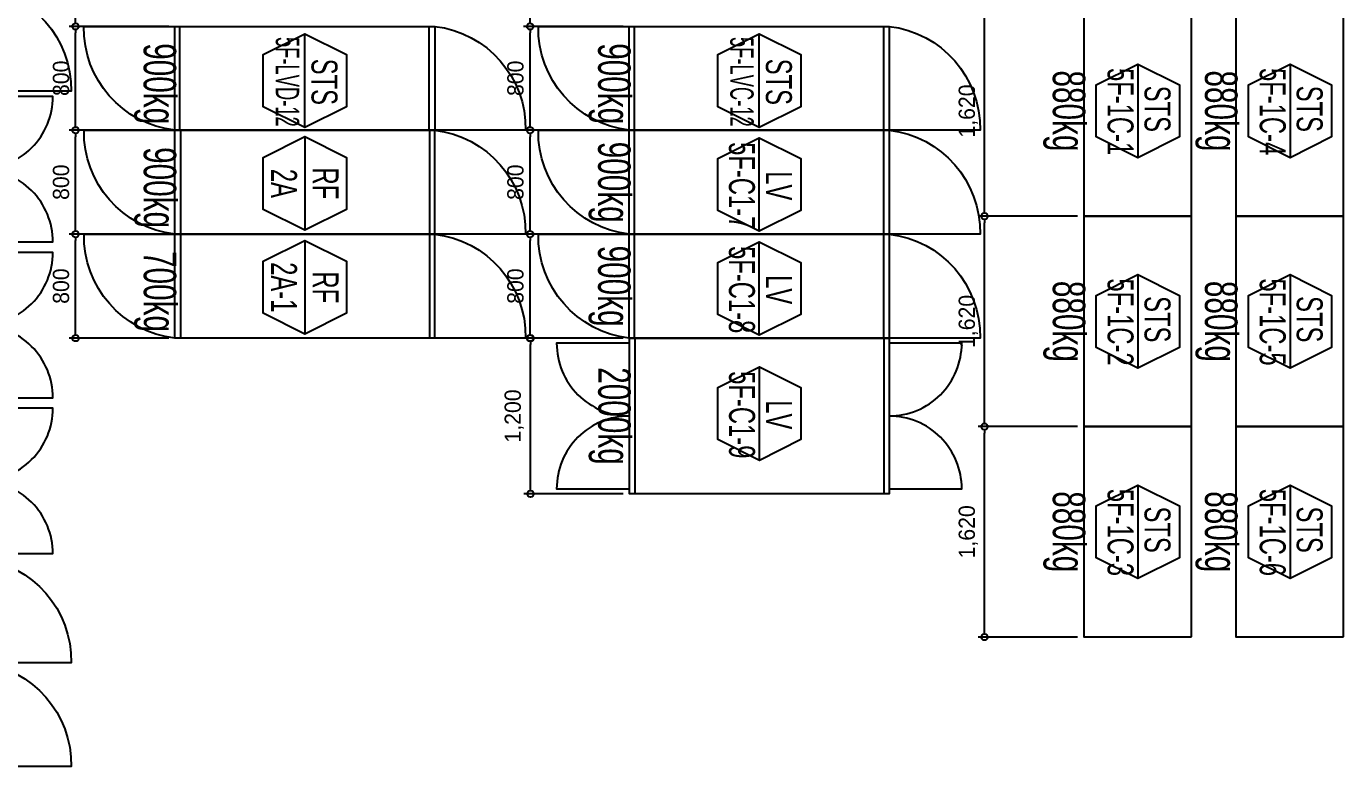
# Model space of a CAD drawing. Header units: millimetres. Extents: x 89978 to 501025, y -351975 to 837171.
# Drawn here: x 317607 to 327752, y 402350 to 408050 of the extents above; entities that cross this region are included whole.
import ezdxf
from ezdxf.enums import TextEntityAlignment as Align

# ---------------------------------------------------------------- set-up
doc = ezdxf.new("R2010")
doc.units = ezdxf.units.MM
doc.header["$LTSCALE"] = 150
doc.layers.get('Defpoints').update_dxf_attribs({"color": 150})
for name, color, linetype in [('------00 Switch Gear', 3, 'Continuous'), ('------00 Switch Gear_Number', 1, 'Continuous'), ('-----36 Dimension', 1, 'Continuous'), ('20251030_전기하중검토', 241, 'Continuous')]:
    doc.layers.add(name, color=color, linetype=linetype)
doc.styles.add('ELEC', font='')
doc.styles.get('ELEC').set_extended_font_data('Dotum')
doc.dimstyles.new('ELEC', dxfattribs={"dimscale": 100, "dimtxt": 2, "dimasz": 1, "dimexe": 2, "dimexo": 1, "dimgap": 1, "dimtad": 1, "dimdec": 0, "dimrnd": 0.25, "dimzin": 9, "dimdsep": 32, "dimlunit": 6, "dimtxsty": 'ELEC', "dimblk": 'Z_DOT', "dimcen": 3, "dimclrd": 7, "dimclre": 7, "dimclrt": 3, "dimadec": 0, "dimazin": 0, "dimtfac": 1, "dimtdec": 0, "dimtix": 1, "dimtmove": 2, "dimatfit": 1, "dimfxl": 1, "dimarcsym": 0})

# ---------------------------------------------------------------- blocks, each defined once
blk = doc.blocks.new('STS-R')
blk.add_lwpolyline([(886994, -128588), (888614, -128588), (888614, -129418), (886994, -129418), (886994, -128588)])
blk = doc.blocks.new('_DOTBLANK')
at = {"color": 0, "linetype": 'ByBlock'}
blk.add_line((-0.5, 0), (-1, 0), dxfattribs=at)
blk.add_circle((0, 0), 0.5, dxfattribs=at)
blk = doc.blocks.new('*D143')
at = {"layer": '-----36 Dimension', "color": 0, "lineweight": -2, "transparency": 16777216}
for p, q in [((325700, 408208), (324936, 408208)), ((324986, 406638), (324986, 408158)), ((325702, 406588), (324936, 406588))]:
    blk.add_line(p, q, dxfattribs=at)
at = {"layer": 'Defpoints', "color": 0, "transparency": 16777216}
for p in [(324986, 408208), (325750, 408208, 0), (325752, 406588, 0)]:
    blk.add_point(p, dxfattribs=at)
at = {"layer": '-----36 Dimension', "color": 0, "lineweight": -2, "transparency": 16777216, "xscale": 50, "yscale": 50, "zscale": 50}
for p, rotation in [((324986, 408208), 90), ((324986, 406588), 270)]:
    blk.add_blockref('_DOTBLANK', p, dxfattribs=dict(at, rotation=rotation))
at = {"layer": '-----36 Dimension', "color": 0, "transparency": 16777216, "insert": (324861, 407398), "char_height": 125, "attachment_point": 5, "rotation": 90, "style": 'ELEC'}
blk.add_mtext('1,620', dxfattribs=at)
blk = doc.blocks.new('Z_DOT')
for p, q in [((-2, 0), (2, 0)), ((0, -2), (0, 2))]:
    blk.add_line(p, q)
for radius in [2.5, 1.25]:
    blk.add_circle((0, 0), radius)
blk = doc.blocks.new('*D144')
at = {"layer": '-----36 Dimension', "color": 0, "lineweight": -2, "transparency": 16777216}
for p, q in [((325700, 406588), (324936, 406588)), ((324986, 405018), (324986, 406538)), ((325702, 404968), (324936, 404968))]:
    blk.add_line(p, q, dxfattribs=at)
at = {"layer": 'Defpoints', "color": 0, "transparency": 16777216}
for p in [(324986, 406588), (325750, 406588, 0), (325752, 404968, 0)]:
    blk.add_point(p, dxfattribs=at)
at = {"layer": '-----36 Dimension', "color": 0, "lineweight": -2, "transparency": 16777216, "xscale": 50, "yscale": 50, "zscale": 50}
for p, rotation in [((324986, 406588), 90), ((324986, 404968), 270)]:
    blk.add_blockref('_DOTBLANK', p, dxfattribs=dict(at, rotation=rotation))
at = {"layer": '-----36 Dimension', "color": 0, "transparency": 16777216, "insert": (324861, 405778), "char_height": 125, "attachment_point": 5, "rotation": 90, "style": 'ELEC'}
blk.add_mtext('1,620', dxfattribs=at)
blk = doc.blocks.new('*D145')
at = {"layer": '-----36 Dimension', "color": 0, "lineweight": -2, "transparency": 16777216}
for p, q in [((325700, 404968), (324936, 404968)), ((324986, 403398), (324986, 404918)), ((325702, 403348), (324936, 403348))]:
    blk.add_line(p, q, dxfattribs=at)
at = {"layer": 'Defpoints', "color": 0, "transparency": 16777216}
for p in [(324986, 404968), (325750, 404968, 0), (325752, 403348, 0)]:
    blk.add_point(p, dxfattribs=at)
at = {"layer": '-----36 Dimension', "color": 0, "lineweight": -2, "transparency": 16777216, "xscale": 50, "yscale": 50, "zscale": 50}
for p, rotation in [((324986, 404968), 90), ((324986, 403348), 270)]:
    blk.add_blockref('_DOTBLANK', p, dxfattribs=dict(at, rotation=rotation))
at = {"layer": '-----36 Dimension', "color": 0, "transparency": 16777216, "insert": (324861, 404158), "char_height": 125, "attachment_point": 5, "rotation": 90, "style": 'ELEC'}
blk.add_mtext('1,620', dxfattribs=at)
blk = doc.blocks.new('*D47')
at = {"layer": '-----36 Dimension', "color": 0, "lineweight": -2, "transparency": 16777216}
for p, q in [((318700, 408850, 0), (317936, 408850, 0)), ((317986, 408100, 0), (317986, 408800, 0)), ((318703, 408050, 0), (317936, 408050, 0))]:
    blk.add_line(p, q, dxfattribs=at)
at = {"layer": 'Defpoints', "color": 0, "transparency": 16777216}
for p in [(317986, 408850, 0), (318750, 408850, 0), (318753, 408050, 0)]:
    blk.add_point(p, dxfattribs=at)
at = {"layer": '-----36 Dimension', "color": 0, "lineweight": -2, "transparency": 16777216, "xscale": 50, "yscale": 50, "zscale": 50}
for p, rotation in [((317986, 408850, 0), 90), ((317986, 408050, 0), 270)]:
    blk.add_blockref('_DOTBLANK', p, dxfattribs=dict(at, rotation=rotation))
at = {"layer": '-----36 Dimension', "color": 0, "transparency": 16777216, "insert": (317874, 408450, 0), "char_height": 125, "attachment_point": 5, "rotation": 90, "style": 'ELEC'}
blk.add_mtext('800', dxfattribs=at)
blk = doc.blocks.new('*D48')
at = {"layer": '-----36 Dimension', "color": 0, "lineweight": -2, "transparency": 16777216}
for p, q in [((318700, 408050, 0), (317936, 408050, 0)), ((317986, 407300, 0), (317986, 408000, 0)), ((318703, 407250, 0), (317936, 407250, 0))]:
    blk.add_line(p, q, dxfattribs=at)
at = {"layer": 'Defpoints', "color": 0, "transparency": 16777216}
for p in [(317986, 408050, 0), (318750, 408050, 0), (318753, 407250, 0)]:
    blk.add_point(p, dxfattribs=at)
at = {"layer": '-----36 Dimension', "color": 0, "lineweight": -2, "transparency": 16777216, "xscale": 50, "yscale": 50, "zscale": 50}
for p, rotation in [((317986, 408050, 0), 90), ((317986, 407250, 0), 270)]:
    blk.add_blockref('_DOTBLANK', p, dxfattribs=dict(at, rotation=rotation))
at = {"layer": '-----36 Dimension', "color": 0, "transparency": 16777216, "insert": (317874, 407650, 0), "char_height": 125, "attachment_point": 5, "rotation": 90, "style": 'ELEC'}
blk.add_mtext('800', dxfattribs=at)
blk = doc.blocks.new('*D49')
at = {"layer": '-----36 Dimension', "color": 0, "lineweight": -2, "transparency": 16777216}
for p, q in [((318700, 407250, 0), (317936, 407250, 0)), ((317986, 406500, 0), (317986, 407200, 0)), ((318703, 406450, 0), (317936, 406450, 0))]:
    blk.add_line(p, q, dxfattribs=at)
at = {"layer": 'Defpoints', "color": 0, "transparency": 16777216}
for p in [(317986, 407250, 0), (318750, 407250, 0), (318753, 406450, 0)]:
    blk.add_point(p, dxfattribs=at)
at = {"layer": '-----36 Dimension', "color": 0, "lineweight": -2, "transparency": 16777216, "xscale": 50, "yscale": 50, "zscale": 50}
for p, rotation in [((317986, 407250, 0), 90), ((317986, 406450, 0), 270)]:
    blk.add_blockref('_DOTBLANK', p, dxfattribs=dict(at, rotation=rotation))
at = {"layer": '-----36 Dimension', "color": 0, "transparency": 16777216, "insert": (317874, 406850, 0), "char_height": 125, "attachment_point": 5, "rotation": 90, "style": 'ELEC'}
blk.add_mtext('800', dxfattribs=at)
blk = doc.blocks.new('*D50')
at = {"layer": '-----36 Dimension', "color": 0, "lineweight": -2, "transparency": 16777216}
for p, q in [((318700, 406450, 0), (317936, 406450, 0)), ((317986, 405700, 0), (317986, 406400, 0)), ((318703, 405650, 0), (317936, 405650, 0))]:
    blk.add_line(p, q, dxfattribs=at)
at = {"layer": 'Defpoints', "color": 0, "transparency": 16777216}
for p in [(317986, 406450, 0), (318750, 406450, 0), (318753, 405650, 0)]:
    blk.add_point(p, dxfattribs=at)
at = {"layer": '-----36 Dimension', "color": 0, "lineweight": -2, "transparency": 16777216, "xscale": 50, "yscale": 50, "zscale": 50}
for p, rotation in [((317986, 406450, 0), 90), ((317986, 405650, 0), 270)]:
    blk.add_blockref('_DOTBLANK', p, dxfattribs=dict(at, rotation=rotation))
at = {"layer": '-----36 Dimension', "color": 0, "transparency": 16777216, "insert": (317874, 406050, 0), "char_height": 125, "attachment_point": 5, "rotation": 90, "style": 'ELEC'}
blk.add_mtext('800', dxfattribs=at)
blk = doc.blocks.new('*D61')
at = {"layer": '-----36 Dimension', "color": 0, "lineweight": -2, "transparency": 16777216}
for p, q in [((322200, 408850, 0), (321436, 408850, 0)), ((321486, 408100, 0), (321486, 408800, 0)), ((322203, 408050, 0), (321436, 408050, 0))]:
    blk.add_line(p, q, dxfattribs=at)
at = {"layer": 'Defpoints', "color": 0, "transparency": 16777216}
for p in [(321486, 408850, 0), (322250, 408850, 0), (322253, 408050, 0)]:
    blk.add_point(p, dxfattribs=at)
at = {"layer": '-----36 Dimension', "color": 0, "lineweight": -2, "transparency": 16777216, "xscale": 50, "yscale": 50, "zscale": 50}
for p, rotation in [((321486, 408850, 0), 90), ((321486, 408050, 0), 270)]:
    blk.add_blockref('_DOTBLANK', p, dxfattribs=dict(at, rotation=rotation))
at = {"layer": '-----36 Dimension', "color": 0, "transparency": 16777216, "insert": (321374, 408450, 0), "char_height": 125, "attachment_point": 5, "rotation": 90, "style": 'ELEC'}
blk.add_mtext('800', dxfattribs=at)
blk = doc.blocks.new('*D62')
at = {"layer": '-----36 Dimension', "color": 0, "lineweight": -2, "transparency": 16777216}
for p, q in [((322200, 408050, 0), (321436, 408050, 0)), ((321486, 407300, 0), (321486, 408000, 0)), ((322203, 407250, 0), (321436, 407250, 0))]:
    blk.add_line(p, q, dxfattribs=at)
at = {"layer": 'Defpoints', "color": 0, "transparency": 16777216}
for p in [(321486, 408050, 0), (322250, 408050, 0), (322253, 407250, 0)]:
    blk.add_point(p, dxfattribs=at)
at = {"layer": '-----36 Dimension', "color": 0, "lineweight": -2, "transparency": 16777216, "xscale": 50, "yscale": 50, "zscale": 50}
for p, rotation in [((321486, 408050, 0), 90), ((321486, 407250, 0), 270)]:
    blk.add_blockref('_DOTBLANK', p, dxfattribs=dict(at, rotation=rotation))
at = {"layer": '-----36 Dimension', "color": 0, "transparency": 16777216, "insert": (321374, 407650, 0), "char_height": 125, "attachment_point": 5, "rotation": 90, "style": 'ELEC'}
blk.add_mtext('800', dxfattribs=at)
blk = doc.blocks.new('*D63')
at = {"layer": '-----36 Dimension', "color": 0, "lineweight": -2, "transparency": 16777216}
for p, q in [((322202, 405650, 0), (321439, 405650, 0)), ((321489, 404500, 0), (321489, 405600, 0)), ((322202, 404450, 0), (321439, 404450, 0))]:
    blk.add_line(p, q, dxfattribs=at)
at = {"layer": 'Defpoints', "color": 0, "transparency": 16777216}
for p in [(321489, 405650, 0), (322252, 405650, 0), (322252, 404450, 0)]:
    blk.add_point(p, dxfattribs=at)
at = {"layer": '-----36 Dimension', "color": 0, "lineweight": -2, "transparency": 16777216, "xscale": 50, "yscale": 50, "zscale": 50}
for p, rotation in [((321489, 405650, 0), 90), ((321489, 404450, 0), 270)]:
    blk.add_blockref('_DOTBLANK', p, dxfattribs=dict(at, rotation=rotation))
at = {"layer": '-----36 Dimension', "color": 0, "transparency": 16777216, "insert": (321364, 405050, 0), "char_height": 125, "attachment_point": 5, "rotation": 90, "style": 'ELEC'}
blk.add_mtext('1,200', dxfattribs=at)
blk = doc.blocks.new('*D64')
at = {"layer": '-----36 Dimension', "color": 0, "lineweight": -2, "transparency": 16777216}
for p, q in [((322200, 407250), (321436, 407250)), ((321486, 406500), (321486, 407200)), ((322202, 406450), (321436, 406450))]:
    blk.add_line(p, q, dxfattribs=at)
at = {"layer": 'Defpoints', "color": 0, "transparency": 16777216}
for p in [(321486, 407250), (322250, 407250, 0), (322252, 406450, 0)]:
    blk.add_point(p, dxfattribs=at)
at = {"layer": '-----36 Dimension', "color": 0, "lineweight": -2, "transparency": 16777216, "xscale": 50, "yscale": 50, "zscale": 50}
for p, rotation in [((321486, 407250), 90), ((321486, 406450), 270)]:
    blk.add_blockref('_DOTBLANK', p, dxfattribs=dict(at, rotation=rotation))
at = {"layer": '-----36 Dimension', "color": 0, "transparency": 16777216, "insert": (321374, 406850), "char_height": 125, "attachment_point": 5, "rotation": 90, "style": 'ELEC'}
blk.add_mtext('800', dxfattribs=at)
blk = doc.blocks.new('*D65')
at = {"layer": '-----36 Dimension', "color": 0, "lineweight": -2, "transparency": 16777216}
for p, q in [((322200, 406450), (321436, 406450)), ((321486, 405700), (321486, 406400)), ((322202, 405650), (321436, 405650))]:
    blk.add_line(p, q, dxfattribs=at)
at = {"layer": 'Defpoints', "color": 0, "transparency": 16777216}
for p in [(321486, 406450), (322250, 406450, 0), (322252, 405650, 0)]:
    blk.add_point(p, dxfattribs=at)
at = {"layer": '-----36 Dimension', "color": 0, "lineweight": -2, "transparency": 16777216, "xscale": 50, "yscale": 50, "zscale": 50}
for p, rotation in [((321486, 406450), 90), ((321486, 405650), 270)]:
    blk.add_blockref('_DOTBLANK', p, dxfattribs=dict(at, rotation=rotation))
at = {"layer": '-----36 Dimension', "color": 0, "transparency": 16777216, "insert": (321374, 406050), "char_height": 125, "attachment_point": 5, "rotation": 90, "style": 'ELEC'}
blk.add_mtext('800', dxfattribs=at)

msp = doc.modelspace()

# ---------------------------------------------------------------- linework, layer by layer
at = {"layer": '------00 Switch Gear'}
for p, q in [((318789.8, 407250), (318789.8, 408050)), ((320709.8, 407250), (320709.8, 408050)), ((322289.9, 407250, 0), (322289.9, 408050, 0)), ((324209.9, 407250, 0), (324209.9, 408050, 0)), ((318792.8, 407250), (318792.8, 406450)), ((320710.8, 407250), (320710.8, 406450)), ((322289.9, 406450, 0), (322289.9, 407250, 0)), ((324209.9, 406450, 0), (324209.9, 407250, 0)), ((318792.8, 406450), (318792.8, 405650)), ((320710.8, 406450), (320710.8, 405650)), ((322289.9, 405650, 0), (322289.9, 406450, 0)), ((324209.9, 405650, 0), (324209.9, 406450, 0)), ((322292.9, 405650, 0), (322292.9, 404450, 0)), ((324210.9, 405650, 0), (324210.9, 404450, 0))]:
    msp.add_line(p, q, dxfattribs=at)
at = {"layer": '------00 Switch Gear', "elevation": 0}
for points in [[(317251, 408350, -0.3857431), (317951, 407550), (317251, 407550)], [(318749.8, 407250, -0.3857431), (318049.8, 408050), (318749.8, 408050)], [(320751.8, 408050, -0.3857431), (321451.8, 407250), (320751.8, 407250)], [(322249.9, 407250, -0.3857431), (321549.9, 408050), (322249.9, 408050)], [(324251.9, 408050, -0.3857431), (324951.9, 407250), (324210.9, 407250)], [(317251, 406390), (317811, 406390, 0.4142136), (317251, 406950, 0.4142136), (317811, 407510), (317811, 407510), (317251, 407510)], [(318750.8, 406450, -0.3857431), (318050.8, 407250), (318750.8, 407250)], [(320750.8, 407250, -0.3857431), (321450.8, 406450), (320750.8, 406450)], [(322249.9, 406450, -0.3857431), (321549.9, 407250), (322249.9, 407250)], [(324251.9, 407250, -0.3857431), (324951.9, 406450), (324251.9, 406450)], [(318750.8, 405650, -0.3857431), (318050.8, 406450), (318750.8, 406450)], [(320750.8, 406450, -0.3857431), (321450.8, 405650), (320750.8, 405650)], [(322249.9, 405650, -0.3857431), (321549.9, 406450), (322249.9, 406450)], [(324251.9, 406450, -0.3857431), (324951.9, 405650), (324251.9, 405650)], [(317251, 405190), (317811, 405190, 0.4142136), (317251, 405750, 0.4142136), (317811, 406310), (317811, 406310), (317251, 406310)], [(322250.9, 405610), (321690.9, 405610, 0.4142136), (322250.9, 405050, 0.4142136), (321690.9, 404490), (322250.9, 404490)], [(324250.9, 404490), (324810.9, 404490, 0.4142136), (324250.9, 405050, 0.4142136), (324810.9, 405610), (324810.9, 405610), (324250.9, 405610)], [(317251, 403990), (317811, 403990, 0.4142136), (317251, 404550, 0.4142136), (317811, 405110), (317811, 405110), (317251, 405110)], [(317252, 403950, -0.3857431), (317952, 403150), (317252, 403150)], [(317252, 403150, -0.3857431), (317952, 402350), (317252, 402350)]]:
    msp.add_lwpolyline(points, format="xyb", dxfattribs=at)
for points in [[(318749.8, 407250), (318749.8, 408050), (320751.8, 408050), (320751.8, 407250)], [(322249.9, 407250), (322249.9, 408050), (324251.9, 408050), (324251.9, 407250)], [(320750.8, 407250), (320750.8, 406450), (318750.8, 406450), (318750.8, 407250)], [(322249.9, 406450), (322249.9, 407250), (324251.9, 407250), (324251.9, 406450)], [(320750.8, 406450), (320750.8, 405650), (318750.8, 405650), (318750.8, 406450)], [(322249.9, 405650), (322249.9, 406450), (324251.9, 406450), (324251.9, 405650)], [(324250.9, 405650), (324250.9, 404450), (322250.9, 404450), (322250.9, 405650)]]:
    msp.add_lwpolyline(points, close=True, dxfattribs=at)
at = {"layer": '------00 Switch Gear_Number', "elevation": 0}
for points in [[(319751.2, 407271.8), (319751.2, 407991.8), (320071.2, 407832.2), (320071.2, 407431.5), (319751.2, 407271.8), (319431.2, 407431.5), (319431.2, 407832.2), (319751.2, 407991.8)], [(323251.1, 407271.8), (323251.1, 407991.8), (323571.1, 407832.2), (323571.1, 407431.5), (323251.1, 407271.8), (322931.1, 407431.5), (322931.1, 407832.2), (323251.1, 407991.8)], [(323251.1, 406471.8), (323251.1, 407191.8), (323571.1, 407032.2), (323571.1, 406631.5), (323251.1, 406471.8), (322931.1, 406631.5), (322931.1, 407032.2), (323251.1, 407191.8)], [(323251.1, 405671.8), (323251.1, 406391.8), (323571.1, 406232.2), (323571.1, 405831.5), (323251.1, 405671.8), (322931.1, 405831.5), (322931.1, 406232.2), (323251.1, 406391.8)], [(323252.1, 404708.1), (323252.1, 405428.1), (323572.1, 405268.5), (323572.1, 404867.8), (323252.1, 404708.1), (322932.1, 404867.8), (322932.1, 405268.5), (323252.1, 405428.1)]]:
    msp.add_lwpolyline(points, dxfattribs=at)
at = {"layer": '------00 Switch Gear_Number', "color": 1, "elevation": 0}
for points in [[(326167, 407758.4), (326167, 407038.4), (325847, 407198.1), (325847, 407598.8), (326167, 407758.4), (326487, 407598.8), (326487, 407198.1), (326167, 407038.4)], [(327339, 407758.4), (327339, 407038.4), (327019, 407198.1), (327019, 407598.8), (327339, 407758.4), (327659, 407598.8), (327659, 407198.1), (327339, 407038.4)], [(319751.2, 407201), (319751.2, 406481), (319431.2, 406640.6), (319431.2, 407041.3), (319751.2, 407201), (320071.2, 407041.3), (320071.2, 406640.6), (319751.2, 406481)], [(319751.2, 406401), (319751.2, 405681), (319431.2, 405840.6), (319431.2, 406241.3), (319751.2, 406401), (320071.2, 406241.3), (320071.2, 405840.6), (319751.2, 405681)], [(326167, 406138.4), (326167, 405418.4), (325847, 405578.1), (325847, 405978.8), (326167, 406138.4), (326487, 405978.8), (326487, 405578.1), (326167, 405418.4)], [(327339, 406138.4), (327339, 405418.4), (327019, 405578.1), (327019, 405978.8), (327339, 406138.4), (327659, 405978.8), (327659, 405578.1), (327339, 405418.4)], [(326167, 404518.4), (326167, 403798.4), (325847, 403958.1), (325847, 404358.8), (326167, 404518.4), (326487, 404358.8), (326487, 403958.1), (326167, 403798.4)], [(327339, 404518.4), (327339, 403798.4), (327019, 403958.1), (327019, 404358.8), (327339, 404518.4), (327659, 404358.8), (327659, 403958.1), (327339, 403798.4)]]:
    msp.add_lwpolyline(points, dxfattribs=at)

# ---------------------------------------------------------------- block references
at = {"layer": '------00 Switch Gear', "xscale": -1, "rotation": 270}
for p in [(455168, -480405.3, 0), (456340, -480405.3, 0), (455168, -482025.3, 0), (456340, -482025.3, 0), (455168, -483645.3, 0), (456340, -483645.3, 0)]:
    msp.add_blockref('STS-R', p, dxfattribs=at)

# ---------------------------------------------------------------- texts
at = {"layer": '------00 Switch Gear_Number', "color": 0, "style": 'ELEC'}
for s, height, width, p in [('5F-LVD-12', 180, 0.6, (319617.8, 407622.6, 0)), ('5F-LVC-12', 180, 0.6, (323117.7, 407622.6, 0)), ('STS', 200, 0.7, (319902.5, 407622.6, 0)), ('STS', 200, 0.7, (323402.3, 407622.6, 0)), ('5F-1C-1', 200, 0.7, (326033.6, 407393.4, 0)), ('5F-1C-4', 200, 0.7, (327205.6, 407393.4, 0)), ('STS', 200, 0.7, (326318.2, 407414.8, 0)), ('STS', 200, 0.7, (327490.2, 407414.8, 0)), ('5F-C1-7', 200, 0.7, (323117.7, 406822.6, 0)), ('LV', 200, 0.7, (323402.3, 406822.6, 0)), ('5F-C1-8', 200, 0.7, (323117.7, 406022.6, 0)), ('LV', 200, 0.7, (323402.3, 406022.6, 0)), ('5F-1C-2', 200, 0.7, (326033.6, 405773.4, 0)), ('5F-1C-5', 200, 0.7, (327205.6, 405773.4, 0)), ('STS', 200, 0.7, (326318.2, 405794.8, 0)), ('STS', 200, 0.7, (327490.2, 405794.8, 0)), ('5F-C1-9', 200, 0.7, (323118.7, 405058.9, 0)), ('LV', 200, 0.7, (323403.3, 405058.9, 0)), ('5F-1C-3', 200, 0.7, (326033.6, 404153.4, 0)), ('5F-1C-6', 200, 0.7, (327205.6, 404153.4, 0)), ('STS', 200, 0.7, (326318.2, 404174.8, 0)), ('STS', 200, 0.7, (327490.2, 404174.8, 0))]:
    msp.add_text(s, height=height, rotation=270, dxfattribs=dict(at, width=width)).set_placement(p, align=Align.MIDDLE_CENTER)
at = {"layer": '------00 Switch Gear_Number', "color": 7, "style": 'ELEC', "width": 0.7}
for s, p in [('2A', (319591.2, 406841, 0)), ('RF', (319911.2, 406841, 0)), ('2A-1', (319591.2, 406041, 0)), ('RF', (319911.2, 406041, 0))]:
    msp.add_text(s, height=200, rotation=270, dxfattribs=at).set_placement(p, align=Align.MIDDLE_CENTER)
at = {"layer": '20251030_전기하중검토', "style": 'ELEC', "width": 0.7}
for s, p in [('900kg', (318603.9, 407608.5, 0)), ('900kg', (322104, 407608.5, 0)), ('880kg', (325606, 407398.7, 0)), ('880kg', (326778, 407398.7, 0)), ('900kg', (322103.9, 406850, 0)), ('900kg', (318604.6, 406808.5, 0)), ('900kg', (322103.9, 406050, 0)), ('700kg', (318604.6, 406008.5, 0)), ('880kg', (325606, 405778.7, 0)), ('880kg', (326778, 405778.7, 0)), ('2000kg', (322104.8, 405050, 0)), ('880kg', (325606, 404158.7, 0)), ('880kg', (326778, 404158.7, 0))]:
    msp.add_text(s, height=250, rotation=270, dxfattribs=at).set_placement(p, align=Align.MIDDLE)

# ---------------------------------------------------------------- dimensions: what is measured, and where the dimension line sits
at = {"layer": '-----36 Dimension'}
for base, p1, p2, picture, middle in [((317986.3, 408850, 0), (318752.6, 408050, 0), (318750, 408850, 0), '*D47', (317873.7, 408450, 0)), ((321486.3, 408850, 0), (322252.6, 408050, 0), (322250, 408850, 0), '*D61', (321373.7, 408450, 0)), ((324985.7, 408208.4, 0), (325752, 406588.4, 0), (325750, 408208.4, 0), '*D143', (324861, 407398.4, 0)), ((317986.3, 408050, 0), (318752.6, 407250, 0), (318750, 408050, 0), '*D48', (317873.7, 407650, 0)), ((321486.3, 408050, 0), (322252.6, 407250, 0), (322250, 408050, 0), '*D62', (321373.7, 407650, 0)), ((317986.3, 407250, 0), (318752.6, 406450, 0), (318750, 407250, 0), '*D49', (317873.7, 406850, 0)), ((321486.1, 407250, 0), (322252.5, 406450, 0), (322249.9, 407250, 0), '*D64', (321373.5, 406850, 0)), ((324985.7, 406588.4, 0), (325752, 404968.4, 0), (325750, 406588.4, 0), '*D144', (324861, 405778.4, 0)), ((317986.3, 406450, 0), (318752.6, 405650, 0), (318750, 406450, 0), '*D50', (317873.7, 406050, 0)), ((321486.1, 406450, 0), (322252.5, 405650, 0), (322249.9, 406450, 0), '*D65', (321373.5, 406050, 0)), ((321488.7, 405650, 0), (322252.3, 404450, 0), (322252.5, 405650, 0), '*D63', (321364.1, 405050, 0)), ((324985.7, 404968.4, 0), (325752, 403348.4, 0), (325750, 404968.4, 0), '*D145', (324861, 404158.4, 0))]:
    dim = msp.add_linear_dim(base=base, p1=p1, p2=p2, angle=270, dimstyle='ELEC', override={"dimscale": 50, "dimtxt": 2.5, "dimexe": 1, "dimtad": 2, "dimtxsty": 'ELEC', "dimblk1": 'DOTBLANK', "dimblk2": 'DOTBLANK', "dimsah": 1, "dimclrd": 0, "dimclre": 0, "dimclrt": 0}, dxfattribs=at)
    dim.commit()
    dim.dimension.update_dxf_attribs({"geometry": picture, "text_midpoint": middle})

doc.saveas('drawing.dxf')
